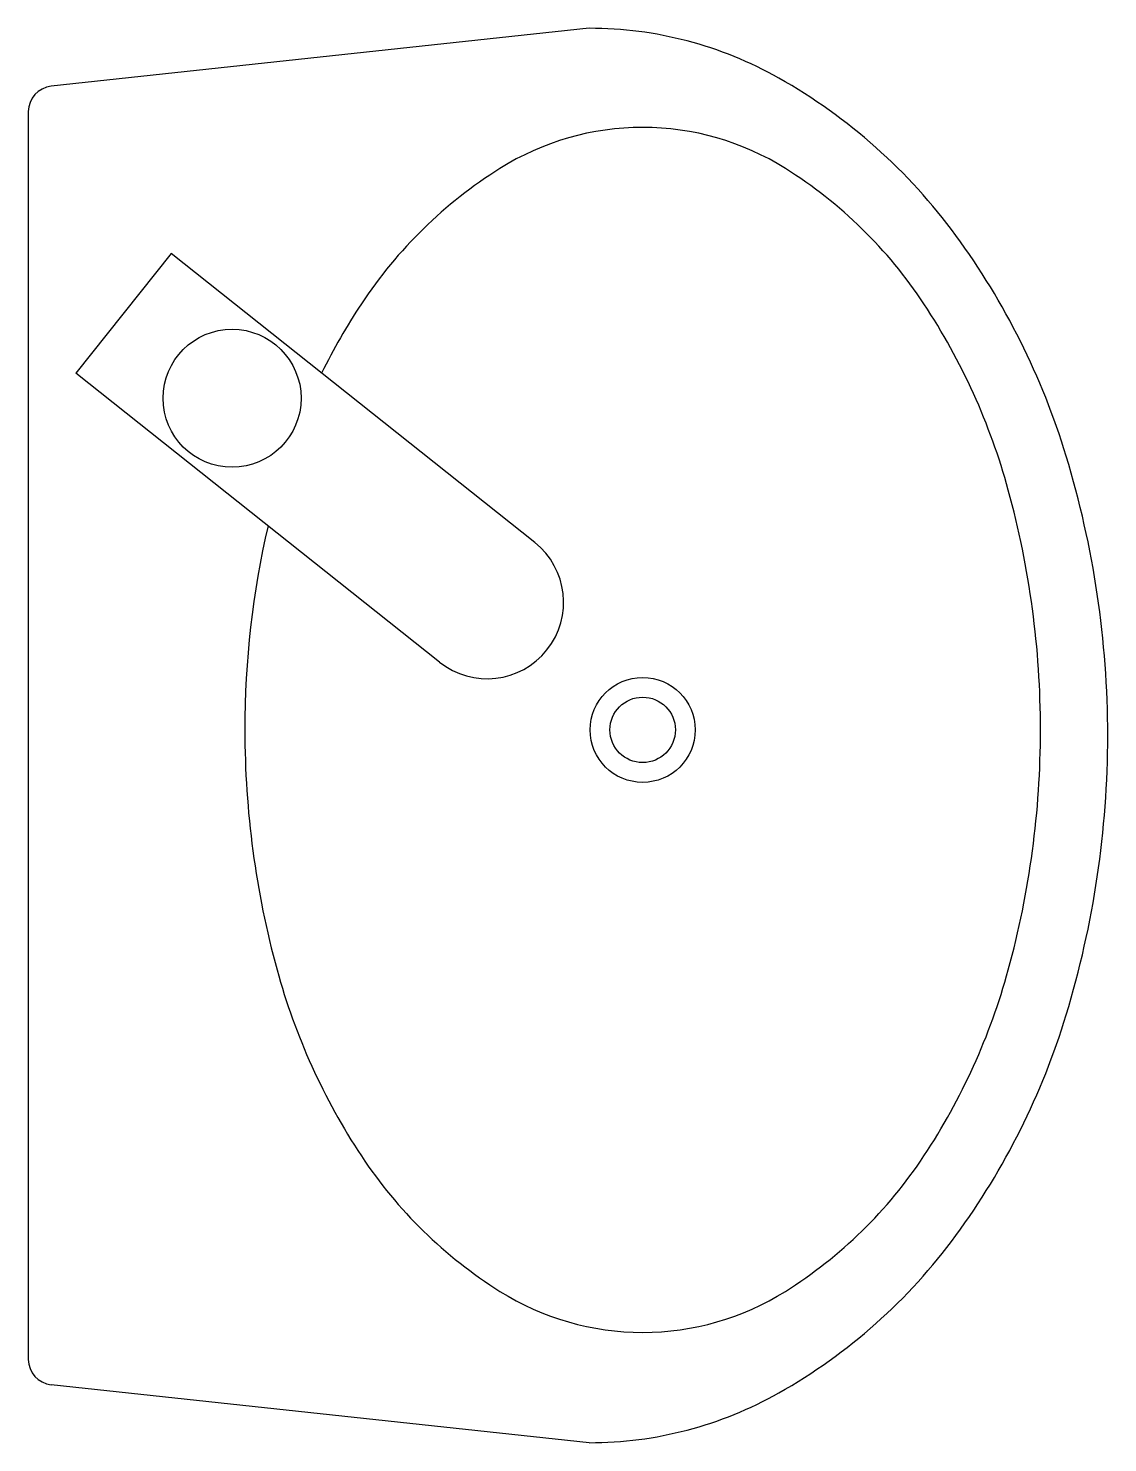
# Model space of a CAD drawing. Extents: x 0 to 0.424, y -0.278 to 0.278.
import ezdxf

# ---------------------------------------------------------------- set-up
doc = ezdxf.new("R2010")
doc.units = 0
doc.header["$MEASUREMENT"] = 0
doc.layers.add('PECAS', color=140, linetype='CONTINUOUS')

msp = doc.modelspace()

# ---------------------------------------------------------------- linework, layer by layer
at = {"layer": 'PECAS'}
for p, q in [((0.2202474914648533, 0.2776340948832541), (0.008928432416276166, 0.2548586919078488)), ((0, 0.2449162705270354), (0, -0.2449162705270354)), ((0.05604669546146113, 0.18926453307283), (0.01870968856889732, 0.1422970132713388)), ((0.2202474914648533, -0.2776340948832541), (0.008928432416276166, -0.2548586919078488))]:
    msp.add_line(p, q, dxfattribs=at)
for points in [[(0.4237479955648027, 0, 0.07382518756814885), (0.4074661908372121, 0.1096716909736912, 0.08463965899082342), (0.3641440778888025, 0.1963169511805347, 0.1063755647660159), (0.2946246094756759, 0.2580722572603875, 0.1293056595890348), (0.2202474914648604, 0.2776340948832541, 0.1293056595889947)], [(0.08501040742559951, 0.002197357230961927, 0.06684334873172197), (0.09765654210003305, -0.09197529840984231, 0.07931725079589631), (0.1307534185504267, -0.1650497824321917, 0.1071459233543562), (0.185167560199524, -0.2182093789471224, 0.1409879559906693), (0.2411868163917816, -0.2343258159487789, 0.1409879559906605), (0.2972060725840251, -0.2182093789471224, 0.107145923354363), (0.3516202142331295, -0.1650497824321917, 0.07931725079588267), (0.3847170906835231, -0.0919752984098352, 0.06684334873171478), (0.3973632253579567, 0.002197357230961927, 0.066843348731717), (0.3847170906835231, 0.09637001287175906, 0.0793172507958906), (0.3516202142331295, 0.1694444968941156, 0.1071459233543635), (0.2972060725840251, 0.2226040934090463, 0.14098795599067), (0.2411868163917816, 0.2387205304107027, 0.1409879559906636), (0.185167560199524, 0.2226040934090463, 0.1071459233543632), (0.1307534185504267, 0.1694444968941156, 0.03080696992570729), (0.1151351483096548, 0.1422919447695037, 0.06684334873171478)], [(0.09412454011823712, 0.08234569278431536, 0.05667527122388744), (0.08501040742559951, 0.002197357230961927, 0.06684334873172197)], [(0.2202474914648604, -0.2776340948832541, 0.1293056595890315), (0.294624609475683, -0.2580722572603946, 0.1063755647660097), (0.3641440778888025, -0.1963169511805418, 0.08463965899082355), (0.4074661908372121, -0.1096716909736912, 0.0738251875681435), (0.4237479955648027, 0, 0.07382518756814885)]]:
    msp.add_lwpolyline(points, format="xyb", dxfattribs=at)
for points in [[(0.1988057006086876, 0.07577772385477033), (0.05604669546145402, 0.18926453307283)], [(0.1614686937161238, 0.02881020405327206), (0.01870968856889021, 0.1422970132713246)]]:
    msp.add_lwpolyline(points, dxfattribs=at)
for centre, radius in [((0.08000866357592429, 0.1324076972223835), 0.02708330777264223), ((0.2411868163917816, 0.002197357230961927), 0.02060667235019586), ((0.2411868163917816, 0.002197357230961927), 0.01284018983926671)]:
    msp.add_circle(centre, radius, dxfattribs=at)
for centre, radius, start, end in [((0.00999999999999801, 0.2449162705270354), 0.01, 96.15144092170134, 179.9999999999998), ((0.1801371971624093, 0.05229396395402119), 0.03000000000000114, 231.5169236231139, 51.51692362311394), ((0.00999999999999801, -0.2449162705270354), 0.01, 180, 263.8485590782987)]:
    msp.add_arc(centre, radius, start, end, dxfattribs=at)

doc.saveas('drawing.dxf')
